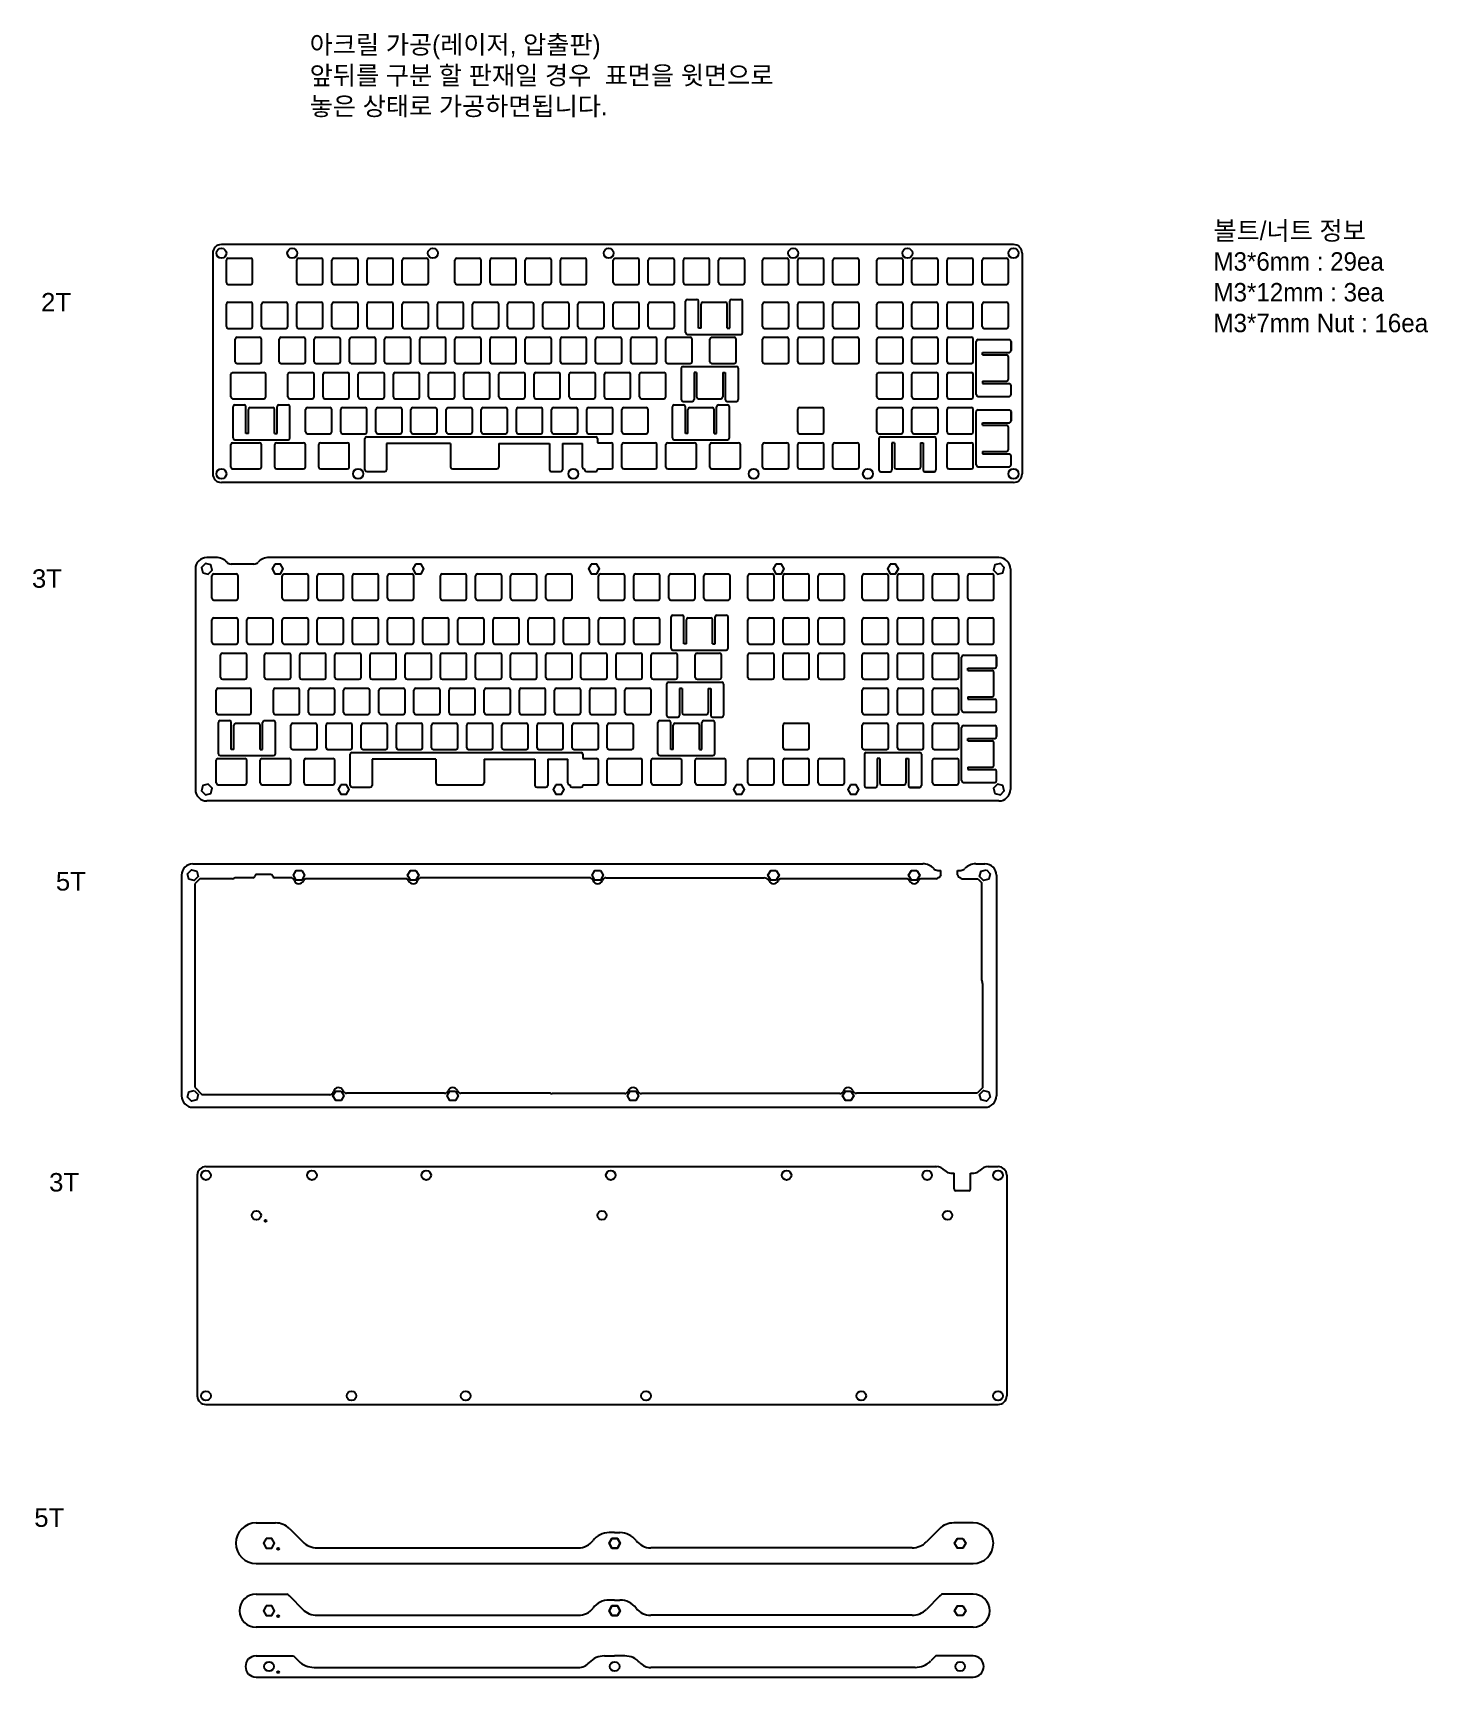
# Model space of a CAD drawing. Header units: millimetres. Extents: x 469 to 1225, y 478 to 1369.
import ezdxf

# ---------------------------------------------------------------- set-up
doc = ezdxf.new("R2010")
doc.units = ezdxf.units.MM
for name, color, linetype in [('받침5t', 122, 'Continuous'), ('보강판2t', 4, 'Continuous'), ('보강판3t', 30, 'Continuous'), ('중간5t', 150, 'Continuous'), ('하판 3t', 6, 'Continuous')]:
    doc.layers.add(name, color=color, linetype=linetype)
doc.styles.get("Standard").update_dxf_attribs({"font": 'arial.ttf'})

# ---------------------------------------------------------------- blocks, each defined once
blk = doc.blocks.new('switch hole for acrylic')
for p, q in [((-7.1, -6.1), (-7.1, 6.1)), ((-6.1, 7.1), (6.1, 7.1)), ((7.1, -6.1), (7.1, 6.1)), ((-6.1, -7.1), (6.1, -7.1))]:
    blk.add_line(p, q)
for centre, start, end in [((-6.1, 6.1), 90, 180), ((6.1, 6.1), 0, 90), ((-6.1, -6.1), 180, 270), ((6.1, -6.1), 270, 0)]:
    blk.add_arc(centre, 1, start, end)

msp = doc.modelspace()

# ---------------------------------------------------------------- linework, layer by layer
at = {"layer": '받침5t'}
for p, q in [((589.95, 561.99), (600.39, 561.99)), ((978.47, 561.99), (968.03, 561.99)), ((608.17, 558.77), (615.23, 551.71)), ((784.21, 556.74), (781.28, 556.74)), ((784.21, 556.74), (787.14, 556.74)), ((960.25, 558.77), (953.2, 551.71)), ((623, 548.49), (764.6, 548.49)), ((945.42, 548.49), (803.83, 548.49)), ((589.95, 539.99), (978.47, 539.99)), ((589.95, 523.43), (606.72, 523.43)), ((608.17, 522.21), (615.23, 515.16)), ((784.21, 520.18), (781.28, 520.18)), ((784.21, 520.18), (787.14, 520.18)), ((960.25, 522.21), (953.2, 515.16)), ((978.47, 523.43), (961.71, 523.43)), ((623, 511.93), (764.6, 511.93)), ((945.42, 511.93), (803.83, 511.93)), ((978.47, 505.43), (589.95, 505.43)), ((589.95, 489.93), (610.2, 489.93)), ((610.2, 489.93), (612.93, 487.19)), ((621.42, 483.68), (764.6, 483.68)), ((778.68, 489.93), (784.21, 489.93)), ((789.74, 489.93), (784.21, 489.93)), ((947, 483.68), (803.83, 483.68)), ((958.22, 489.93), (955.49, 487.19)), ((978.47, 489.93), (958.22, 489.93)), ((589.95, 478.43), (978.47, 478.43))]:
    msp.add_line(p, q, dxfattribs=at)
for points in [[(595.45, 553.59), (593.95, 550.99), (595.45, 548.39), (598.45, 548.39), (599.95, 550.99), (598.45, 553.59)], [(782.71, 553.59), (781.21, 550.99), (782.71, 548.39), (785.71, 548.39), (787.21, 550.99), (785.71, 553.59)], [(785.71, 553.59), (787.21, 550.99), (785.71, 548.39), (782.71, 548.39), (781.21, 550.99), (782.71, 553.59)], [(972.97, 553.59), (974.48, 550.99), (972.97, 548.39), (969.97, 548.39), (968.47, 550.99), (969.97, 553.59)], [(595.45, 517.03), (593.95, 514.43), (595.45, 511.83), (598.45, 511.83), (599.95, 514.43), (598.45, 517.03)], [(782.71, 517.03), (781.21, 514.43), (782.71, 511.83), (785.71, 511.83), (787.21, 514.43), (785.71, 517.03)], [(785.71, 517.03), (787.21, 514.43), (785.71, 511.83), (782.71, 511.83), (781.21, 514.43), (782.71, 517.03)], [(972.97, 517.03), (974.48, 514.43), (972.97, 511.83), (969.97, 511.83), (968.47, 514.43), (969.97, 517.03)]]:
    msp.add_lwpolyline(points, close=True, dxfattribs=at)
for centre, radius in [((601.95, 547.99), 0.5), ((601.95, 511.43), 0.5), ((596.95, 484.18), 2.6), ((601.95, 481.18), 0.5), ((784.21, 484.18), 2.6), ((784.21, 484.18), 2.6), ((971.47, 484.18), 2.6)]:
    msp.add_circle(centre, radius, dxfattribs=at)
for centre, radius, start, end in [((589.95, 550.99), 11, 90, 270), ((600.39, 550.99), 11, 45, 90), ((968.03, 550.99), 11, 90, 135), ((978.47, 550.99), 11, 270, 90), ((781.28, 545.74), 11, 90, 142.6168), ((787.14, 545.74), 11, 37.3832, 90), ((623, 559.49), 11, 225, 270), ((764.6, 558.49), 10, 270, 322.6168), ((803.83, 558.49), 10, 217.3832, 270), ((945.42, 559.49), 11, 270, 315), ((589.95, 514.43), 9, 90, 270), ((600.39, 514.43), 11, 45, 54.9032), ((781.28, 509.18), 11, 90, 142.6168), ((787.14, 509.18), 11, 37.3832, 90), ((968.03, 514.43), 11, 125.0968, 135), ((978.47, 514.43), 9, 270, 90), ((623, 522.93), 11, 225, 270), ((764.6, 521.93), 10, 270, 322.6168), ((803.83, 521.93), 10, 217.3832, 270), ((945.42, 522.93), 11, 270, 315), ((589.95, 484.18), 5.75, 90, 270), ((621.42, 495.68), 12, 225, 270), ((764.6, 491.68), 8, 270, 317.85164), ((778.68, 478.93), 11, 90, 137.85164), ((789.74, 478.93), 11, 42.14836, 90), ((803.83, 491.68), 8, 222.14836, 270), ((947, 495.68), 12, 270, 315), ((978.47, 484.18), 5.75, 270, 90)]:
    msp.add_arc(centre, radius, start, end, dxfattribs=at)
at = {"layer": '보강판2t'}
for p, q in [((566.45, 1250.07), (566.45, 1130.51)), ((1000.37, 1254.77), (571.15, 1254.77)), ((1005.07, 1250.07), (1005.07, 1130.51)), ((822.71, 1207.08), (822.71, 1224.02)), ((823.71, 1225.02), (828.71, 1225.02)), ((829.71, 1209.43), (829.71, 1224.02)), ((831.05, 1209.43), (831.05, 1222.53)), ((832.05, 1223.53), (844.25, 1223.53)), ((845.25, 1209.43), (845.25, 1222.53)), ((846.58, 1209.43), (846.58, 1224.02)), ((847.58, 1225.02), (852.58, 1225.02)), ((853.58, 1207.08), (853.58, 1224.02)), ((823.71, 1206.08), (852.58, 1206.08)), ((831.05, 1209.43), (829.71, 1209.43)), ((845.25, 1209.43), (846.58, 1209.43)), ((981.19, 1203.3), (998.13, 1203.3)), ((980.19, 1173.42), (980.19, 1202.3)), ((983.55, 1196.3), (998.13, 1196.3)), ((983.55, 1194.96), (983.55, 1196.3)), ((983.55, 1194.96), (996.65, 1194.96)), ((999.13, 1197.3), (999.13, 1202.3)), ((999.13, 1202.3), (999.13, 1197.3)), ((577.25, 1185.43), (594.22, 1185.43)), ((820.33, 1187.69), (820.33, 1170.75)), ((821.33, 1188.69), (850.2, 1188.69)), ((827.33, 1185.33), (827.33, 1170.75)), ((828.67, 1185.33), (827.33, 1185.33)), ((828.67, 1185.33), (828.67, 1172.23)), ((842.87, 1185.33), (844.2, 1185.33)), ((842.87, 1185.33), (842.87, 1172.23)), ((844.2, 1185.33), (844.2, 1170.75)), ((851.2, 1187.69), (851.2, 1170.75)), ((997.65, 1181.76), (997.65, 1193.96)), ((576.25, 1172.23), (576.25, 1184.43)), ((595.22, 1172.23), (595.22, 1184.43)), ((983.55, 1180.76), (983.55, 1179.42)), ((983.55, 1180.76), (996.65, 1180.76)), ((983.55, 1179.42), (998.13, 1179.42)), ((999.13, 1173.42), (999.13, 1178.42)), ((577.25, 1171.23), (594.22, 1171.23)), ((578.44, 1167.87), (583.44, 1167.87)), ((602.32, 1167.87), (607.32, 1167.87)), ((816.56, 1167.87), (821.56, 1167.87)), ((821.33, 1169.75), (826.33, 1169.75)), ((829.67, 1171.23), (841.87, 1171.23)), ((840.44, 1167.87), (845.44, 1167.87)), ((845.2, 1169.75), (850.2, 1169.75)), ((981.19, 1172.42), (998.13, 1172.42)), ((577.44, 1149.93), (577.44, 1166.87)), ((584.44, 1152.28), (584.44, 1166.87)), ((585.78, 1152.28), (585.78, 1165.38)), ((586.78, 1166.38), (598.98, 1166.38)), ((599.98, 1152.28), (599.98, 1165.38)), ((601.32, 1152.28), (601.32, 1166.87)), ((608.32, 1149.93), (608.32, 1166.87)), ((815.56, 1149.93), (815.56, 1166.87)), ((822.56, 1152.28), (822.56, 1166.87)), ((823.9, 1152.28), (823.9, 1165.38)), ((824.9, 1166.38), (837.1, 1166.38)), ((838.1, 1152.28), (838.1, 1165.38)), ((839.44, 1152.28), (839.44, 1166.87)), ((846.44, 1149.93), (846.44, 1166.87)), ((980.19, 1135.32), (980.19, 1164.2)), ((981.19, 1165.2), (998.13, 1165.2)), ((999.13, 1159.2), (999.13, 1164.2)), ((999.13, 1164.2), (999.13, 1159.2)), ((585.78, 1152.28), (584.44, 1152.28)), ((599.98, 1152.28), (601.32, 1152.28)), ((648.91, 1132.71), (648.91, 1149.59)), ((649.91, 1150.59), (773.97, 1150.59)), ((774.97, 1149.59), (774.97, 1147.33)), ((823.9, 1152.28), (822.56, 1152.28)), ((838.1, 1152.28), (839.44, 1152.28)), ((927.48, 1149.59), (927.48, 1132.65)), ((928.48, 1150.59), (957.36, 1150.59)), ((958.36, 1149.59), (958.36, 1132.65)), ((983.55, 1158.2), (998.13, 1158.2)), ((983.55, 1156.86), (983.55, 1158.2)), ((983.55, 1156.86), (996.65, 1156.86)), ((997.65, 1143.66), (997.65, 1155.86)), ((576.25, 1134.13), (576.25, 1146.33)), ((577.25, 1147.33), (591.83, 1147.33)), ((578.44, 1148.93), (607.32, 1148.93)), ((592.83, 1134.13), (592.83, 1146.33)), ((600.07, 1134.13), (600.07, 1146.33)), ((601.07, 1147.33), (615.65, 1147.33)), ((616.65, 1134.13), (616.65, 1146.33)), ((623.88, 1134.13), (623.88, 1146.33)), ((624.88, 1147.33), (639.46, 1147.33)), ((640.46, 1134.13), (640.46, 1146.33)), ((660.67, 1146.93), (660.67, 1132.71)), ((695.32, 1146.93), (660.67, 1146.93)), ((695.32, 1146.93), (695.32, 1134.13)), ((721.42, 1146.93), (748.92, 1146.93)), ((721.42, 1146.93), (721.42, 1134.13)), ((748.92, 1146.93), (748.92, 1132.71)), ((755.92, 1146.93), (755.92, 1132.71)), ((755.92, 1146.93), (766.75, 1146.93)), ((766.75, 1134.13), (766.75, 1146.93)), ((774.97, 1147.33), (782.33, 1147.33)), ((783.33, 1134.13), (783.33, 1146.33)), ((788.18, 1134.13), (788.18, 1146.33)), ((789.18, 1147.33), (806.15, 1147.33)), ((807.15, 1134.13), (807.15, 1146.33)), ((812, 1134.13), (812, 1146.33)), ((813, 1147.33), (827.58, 1147.33)), ((816.56, 1148.93), (845.44, 1148.93)), ((828.58, 1134.13), (828.58, 1146.33)), ((835.81, 1134.13), (835.81, 1146.33)), ((836.81, 1147.33), (851.39, 1147.33)), ((852.39, 1134.13), (852.39, 1146.33)), ((934.48, 1147.23), (934.48, 1132.65)), ((935.82, 1147.23), (934.48, 1147.23)), ((935.82, 1147.23), (935.82, 1134.13)), ((950.02, 1147.23), (951.36, 1147.23)), ((950.02, 1147.23), (950.02, 1134.13)), ((951.36, 1147.23), (951.36, 1132.65)), ((983.55, 1142.66), (983.55, 1141.32)), ((983.55, 1142.66), (996.65, 1142.66)), ((983.55, 1141.32), (998.13, 1141.32)), ((577.25, 1133.13), (591.83, 1133.13)), ((601.07, 1133.13), (615.65, 1133.13)), ((624.88, 1133.13), (639.46, 1133.13)), ((649.91, 1131.71), (659.67, 1131.71)), ((696.32, 1133.13), (720.42, 1133.13)), ((749.92, 1131.71), (754.92, 1131.71)), ((767.75, 1133.13), (767.97, 1133.13)), ((767.97, 1133.13), (767.97, 1132.71)), ((768.97, 1131.71), (773.97, 1131.71)), ((774.97, 1133.13), (774.97, 1132.71)), ((774.97, 1133.13), (782.33, 1133.13)), ((789.18, 1133.13), (806.15, 1133.13)), ((813, 1133.13), (827.58, 1133.13)), ((836.81, 1133.13), (851.39, 1133.13)), ((928.48, 1131.65), (933.48, 1131.65)), ((936.82, 1133.13), (949.02, 1133.13)), ((952.36, 1131.65), (957.36, 1131.65)), ((957.36, 1131.65), (952.36, 1131.65)), ((981.19, 1134.32), (998.13, 1134.32)), ((999.13, 1135.32), (999.13, 1140.32)), ((1000.37, 1125.81), (571.15, 1125.81))]:
    msp.add_line(p, q, dxfattribs=at)
for centre in [(571.15, 1250.07), (609.55, 1250.07), (685.75, 1250.07), (781, 1250.07), (881.01, 1250.07), (942.92, 1250.07), (1000.37, 1250.07), (571.15, 1130.51), (645.27, 1130.51), (761.85, 1130.51), (859.58, 1130.51), (921.49, 1130.51), (1000.37, 1130.51)]:
    msp.add_circle(centre, 2.7, dxfattribs=at)
for centre, radius, start, end in [((571.15, 1250.07), 4.7, 90, 180), ((1000.37, 1250.07), 4.7, 0, 90), ((823.71, 1224.02), 1, 90, 180), ((828.71, 1224.02), 1, 360, 90), ((832.05, 1222.53), 1, 90, 180), ((844.25, 1222.53), 1, 0, 90), ((847.58, 1224.02), 1, 90, 180), ((852.58, 1224.02), 1, 360, 90), ((823.71, 1207.08), 1, 180, 270), ((852.58, 1207.08), 1, 270, 0), ((981.19, 1202.3), 1, 90, 180), ((998.13, 1202.3), 1, 0, 90), ((998.13, 1202.3), 1, 360, 90), ((996.65, 1193.96), 1, 0, 90), ((998.13, 1197.3), 1, 270, 0), ((577.25, 1184.43), 1, 90, 180), ((594.22, 1184.43), 1, 0, 90), ((821.33, 1187.69), 1, 90, 180), ((850.2, 1187.69), 1, 0, 90), ((996.65, 1181.76), 1, 270, 0), ((998.13, 1178.42), 1, 0, 90), ((577.25, 1172.23), 1, 180, 270), ((578.44, 1166.87), 1, 90, 180), ((583.44, 1166.87), 1, 360, 90), ((594.22, 1172.23), 1, 270, 0), ((602.32, 1166.87), 1, 90, 180), ((607.32, 1166.87), 1, 360, 90), ((816.56, 1166.87), 1, 90, 180), ((821.33, 1170.75), 1, 180, 270), ((821.56, 1166.87), 1, 360, 90), ((826.33, 1170.75), 1, 270, 0), ((829.67, 1172.23), 1, 180, 270), ((840.44, 1166.87), 1, 90, 180), ((841.87, 1172.23), 1, 270, 0), ((845.2, 1170.75), 1, 180, 270), ((845.44, 1166.87), 1, 360, 90), ((850.2, 1170.75), 1, 270, 0), ((981.19, 1173.42), 1, 180, 270), ((998.13, 1173.42), 1, 270, 0), ((586.78, 1165.38), 1, 90, 180), ((598.98, 1165.38), 1, 0, 90), ((824.9, 1165.38), 1, 90, 180), ((837.1, 1165.38), 1, 0, 90), ((981.19, 1164.2), 1, 90, 180), ((998.13, 1164.2), 1, 0, 90), ((998.13, 1164.2), 1, 360, 90), ((998.13, 1159.2), 1, 270, 0), ((578.44, 1149.93), 1, 180, 270), ((607.32, 1149.93), 1, 270, 360), ((649.91, 1149.59), 1, 90, 180), ((773.97, 1149.59), 1, 0, 90), ((816.56, 1149.93), 1, 180, 270), ((845.44, 1149.93), 1, 270, 0), ((928.48, 1149.59), 1, 90, 180), ((957.36, 1149.59), 1, 0, 90), ((996.65, 1155.86), 1, 0, 90), ((577.25, 1146.33), 1, 90, 180), ((591.83, 1146.33), 1, 0, 90), ((601.07, 1146.33), 1, 90, 180), ((615.65, 1146.33), 1, 0, 90), ((624.88, 1146.33), 1, 90, 180), ((639.46, 1146.33), 1, 0, 90), ((782.33, 1146.33), 1, 0, 90), ((789.18, 1146.33), 1, 90, 180), ((806.15, 1146.33), 1, 0, 90), ((813, 1146.33), 1, 90, 180), ((827.58, 1146.33), 1, 0, 90), ((836.81, 1146.33), 1, 90, 180), ((851.39, 1146.33), 1, 0, 90), ((996.65, 1143.66), 1, 270, 0), ((998.13, 1140.32), 1, 0, 90), ((577.25, 1134.13), 1, 180, 270), ((591.83, 1134.13), 1, 270, 0), ((601.07, 1134.13), 1, 180, 270), ((615.65, 1134.13), 1, 270, 0), ((624.88, 1134.13), 1, 180, 270), ((639.46, 1134.13), 1, 270, 0), ((649.91, 1132.71), 1, 180, 270), ((659.67, 1132.71), 1, 270, 0), ((696.32, 1134.13), 1, 180, 270), ((720.42, 1134.13), 1, 270, 0), ((749.92, 1132.71), 1, 180, 270), ((754.92, 1132.71), 1, 270, 0), ((767.75, 1134.13), 1, 180, 270), ((768.97, 1132.71), 1, 180, 270), ((773.97, 1132.71), 1, 270, 0), ((782.33, 1134.13), 1, 270, 0), ((789.18, 1134.13), 1, 180, 270), ((806.15, 1134.13), 1, 270, 0), ((813, 1134.13), 1, 180, 270), ((827.58, 1134.13), 1, 270, 0), ((836.81, 1134.13), 1, 180, 270), ((851.39, 1134.13), 1, 270, 0), ((928.48, 1132.65), 1, 180, 270), ((933.48, 1132.65), 1, 270, 0), ((936.82, 1134.13), 1, 180, 270), ((949.02, 1134.13), 1, 270, 0), ((952.36, 1132.65), 1, 180, 270), ((957.36, 1132.65), 1, 270, 0), ((957.36, 1132.65), 1, 270, 360), ((981.19, 1135.32), 1, 180, 270), ((998.13, 1135.32), 1, 270, 0), ((571.15, 1130.51), 4.7, 180, 270), ((1000.37, 1130.51), 4.7, 270, 0)]:
    msp.add_arc(centre, radius, start, end, dxfattribs=at)
at = {"layer": '보강판3t'}
for p, q in [((557.04, 1078.99), (557.04, 959.42)), ((568.28, 1085.19), (563.24, 1085.19)), ((588.76, 1081.59), (576.41, 1081.59)), ((992.46, 1085.19), (596.9, 1085.19)), ((998.66, 1078.99), (998.66, 959.42)), ((814.8, 1035.99), (814.8, 1052.93)), ((815.8, 1053.93), (820.8, 1053.93)), ((821.8, 1038.35), (821.8, 1052.93)), ((823.14, 1038.35), (823.14, 1051.45)), ((824.14, 1052.45), (836.34, 1052.45)), ((837.34, 1038.35), (837.34, 1051.45)), ((838.68, 1038.35), (838.68, 1052.93)), ((839.68, 1053.93), (844.68, 1053.93)), ((845.68, 1035.99), (845.68, 1052.93)), ((815.8, 1034.99), (844.68, 1034.99)), ((823.14, 1038.35), (821.8, 1038.35)), ((837.34, 1038.35), (838.68, 1038.35)), ((972.28, 1002.34), (972.28, 1031.21)), ((973.28, 1032.21), (990.22, 1032.21)), ((975.64, 1025.21), (990.22, 1025.21)), ((975.64, 1023.87), (975.64, 1025.21)), ((991.22, 1026.21), (991.22, 1031.21)), ((991.22, 1031.21), (991.22, 1026.21)), ((812.42, 1016.6), (812.42, 999.66)), ((813.42, 1017.6), (842.29, 1017.6)), ((843.29, 1016.6), (843.29, 999.66)), ((975.64, 1023.87), (988.74, 1023.87)), ((989.74, 1010.67), (989.74, 1022.87)), ((568.34, 1001.15), (568.34, 1013.35)), ((569.34, 1014.35), (586.31, 1014.35)), ((587.31, 1001.15), (587.31, 1013.35)), ((819.42, 1014.25), (819.42, 999.66)), ((820.76, 1014.25), (819.42, 1014.25)), ((820.76, 1014.25), (820.76, 1001.15)), ((834.96, 1014.25), (836.29, 1014.25)), ((834.96, 1014.25), (834.96, 1001.15)), ((836.29, 1014.25), (836.29, 999.66)), ((975.64, 1009.67), (975.64, 1008.34)), ((975.64, 1009.67), (988.74, 1009.67)), ((975.64, 1008.34), (990.22, 1008.34)), ((991.22, 1002.34), (991.22, 1007.34)), ((569.34, 1000.15), (586.31, 1000.15)), ((813.42, 998.66), (818.42, 998.66)), ((821.76, 1000.15), (833.96, 1000.15)), ((837.29, 998.66), (842.29, 998.66)), ((973.28, 1001.34), (990.22, 1001.34)), ((569.53, 978.84), (569.53, 995.78)), ((570.53, 996.78), (575.53, 996.78)), ((576.53, 981.2), (576.53, 995.78)), ((577.87, 981.2), (577.87, 994.3)), ((578.87, 995.3), (591.07, 995.3)), ((592.07, 981.2), (592.07, 994.3)), ((593.41, 981.2), (593.41, 995.78)), ((594.41, 996.78), (599.41, 996.78)), ((600.41, 978.84), (600.41, 995.78)), ((807.66, 978.84), (807.66, 995.78)), ((808.66, 996.78), (813.66, 996.78)), ((814.66, 981.2), (814.66, 995.78)), ((815.99, 981.2), (815.99, 994.3)), ((816.99, 995.3), (829.19, 995.3)), ((830.19, 981.2), (830.19, 994.3)), ((831.53, 981.2), (831.53, 995.78)), ((832.53, 996.78), (837.53, 996.78)), ((838.53, 978.84), (838.53, 995.78)), ((972.28, 964.24), (972.28, 993.11)), ((973.28, 994.11), (990.22, 994.11)), ((991.22, 988.11), (991.22, 993.11)), ((991.22, 993.11), (991.22, 988.11)), ((577.87, 981.2), (576.53, 981.2)), ((592.07, 981.2), (593.41, 981.2)), ((815.99, 981.2), (814.66, 981.2)), ((830.19, 981.2), (831.53, 981.2)), ((975.64, 987.11), (990.22, 987.11)), ((975.64, 985.77), (975.64, 987.11)), ((975.64, 985.77), (988.74, 985.77)), ((989.74, 972.57), (989.74, 984.77)), ((568.34, 963.05), (568.34, 975.25)), ((569.34, 976.25), (583.93, 976.25)), ((570.53, 977.84), (599.41, 977.84)), ((584.93, 963.05), (584.93, 975.25)), ((592.16, 963.05), (592.16, 975.25)), ((593.16, 976.25), (607.74, 976.25)), ((608.74, 963.05), (608.74, 975.25)), ((615.97, 963.05), (615.97, 975.25)), ((616.97, 976.25), (631.55, 976.25)), ((632.55, 963.05), (632.55, 975.25)), ((641, 961.62), (641, 978.5)), ((642, 979.5), (766.06, 979.5)), ((652.76, 975.85), (652.76, 961.62)), ((687.41, 975.85), (652.76, 975.85)), ((687.41, 975.85), (687.41, 963.05)), ((713.51, 975.85), (741.01, 975.85)), ((713.51, 975.85), (713.51, 963.05)), ((741.01, 975.85), (741.01, 961.62)), ((748.01, 975.85), (748.01, 961.62)), ((748.01, 975.85), (758.84, 975.85)), ((758.84, 963.05), (758.84, 975.85)), ((767.06, 978.5), (767.06, 976.25)), ((767.06, 976.25), (774.43, 976.25)), ((775.43, 963.05), (775.43, 975.25)), ((780.28, 963.05), (780.28, 975.25)), ((781.28, 976.25), (798.24, 976.25)), ((799.24, 963.05), (799.24, 975.25)), ((804.09, 963.05), (804.09, 975.25)), ((805.09, 976.25), (819.67, 976.25)), ((808.66, 977.84), (837.53, 977.84)), ((820.67, 963.05), (820.67, 975.25)), ((827.9, 963.05), (827.9, 975.25)), ((828.9, 976.25), (843.48, 976.25)), ((844.48, 963.05), (844.48, 975.25)), ((919.57, 978.5), (919.57, 961.56)), ((920.57, 979.5), (949.45, 979.5)), ((926.57, 976.15), (926.57, 961.56)), ((927.91, 976.15), (926.57, 976.15)), ((927.91, 976.15), (927.91, 963.05)), ((942.11, 976.15), (943.45, 976.15)), ((942.11, 976.15), (942.11, 963.05)), ((943.45, 976.15), (943.45, 961.56)), ((950.45, 978.5), (950.45, 961.56)), ((975.64, 971.57), (975.64, 970.24)), ((975.64, 971.57), (988.74, 971.57)), ((973.28, 963.24), (990.22, 963.24)), ((975.64, 970.24), (990.22, 970.24)), ((991.22, 964.24), (991.22, 969.24)), ((569.34, 962.05), (583.93, 962.05)), ((593.16, 962.05), (607.74, 962.05)), ((616.97, 962.05), (631.55, 962.05)), ((642, 960.62), (651.76, 960.62)), ((688.41, 962.05), (712.51, 962.05)), ((742.01, 960.62), (747.01, 960.62)), ((759.84, 962.05), (760.06, 962.05)), ((760.06, 962.05), (760.06, 961.62)), ((761.06, 960.62), (766.06, 960.62)), ((767.06, 962.05), (767.06, 961.62)), ((767.06, 962.05), (774.43, 962.05)), ((781.28, 962.05), (798.24, 962.05)), ((805.09, 962.05), (819.67, 962.05)), ((828.9, 962.05), (843.48, 962.05)), ((920.57, 960.56), (925.57, 960.56)), ((928.91, 962.05), (941.11, 962.05)), ((944.45, 960.56), (949.45, 960.56)), ((949.45, 960.56), (944.45, 960.56)), ((992.46, 953.22), (563.24, 953.22))]:
    msp.add_line(p, q, dxfattribs=at)
for points in [[(561.11, 1076.86), (564.01, 1076.09), (566.14, 1078.21), (565.36, 1081.11), (562.46, 1081.89), (560.34, 1079.76)], [(600.14, 1081.59), (598.64, 1078.99), (600.14, 1076.39), (603.14, 1076.39), (604.64, 1078.99), (603.14, 1081.59)], [(676.34, 1081.59), (674.84, 1078.99), (676.34, 1076.39), (679.34, 1076.39), (680.84, 1078.99), (679.34, 1081.59)], [(771.59, 1081.59), (770.09, 1078.99), (771.59, 1076.39), (774.59, 1076.39), (776.09, 1078.99), (774.59, 1081.59)], [(871.6, 1081.59), (870.1, 1078.99), (871.6, 1076.39), (874.6, 1076.39), (876.1, 1078.99), (874.6, 1081.59)], [(933.51, 1081.59), (932.01, 1078.99), (933.51, 1076.39), (936.51, 1076.39), (938.01, 1078.99), (936.51, 1081.59)], [(991.69, 1076.09), (994.59, 1076.86), (995.36, 1079.76), (993.24, 1081.89), (990.34, 1081.11), (989.56, 1078.21)], [(562.46, 956.52), (565.36, 957.3), (566.14, 960.2), (564.01, 962.32), (561.11, 961.55), (560.34, 958.65)], [(990.34, 957.3), (993.24, 956.52), (995.36, 958.65), (994.59, 961.55), (991.69, 962.32), (989.56, 960.2)], [(635.86, 962.02), (634.35, 959.42), (635.86, 956.82), (638.86, 956.82), (640.36, 959.42), (638.86, 962.02)], [(752.44, 962.02), (750.94, 959.42), (752.44, 956.82), (755.45, 956.82), (756.95, 959.42), (755.45, 962.02)], [(850.17, 962.02), (848.67, 959.42), (850.17, 956.82), (853.17, 956.82), (854.67, 959.42), (853.17, 962.02)], [(912.08, 962.02), (910.58, 959.42), (912.08, 956.82), (915.08, 956.82), (916.58, 959.42), (915.08, 962.02)]]:
    msp.add_lwpolyline(points, close=True, dxfattribs=at)
for centre, radius, start, end in [((563.24, 1078.99), 6.2, 90, 180), ((568.28, 1077.19), 8, 42.32833, 90), ((576.41, 1084.59), 3, 222.32833, 270), ((588.76, 1084.59), 3, 270, 317.67167), ((596.9, 1077.19), 8, 90, 137.67167), ((992.46, 1078.99), 6.2, 0, 90), ((815.8, 1052.93), 1, 90, 180), ((820.8, 1052.93), 1, 360, 90), ((824.14, 1051.45), 1, 90, 180), ((836.34, 1051.45), 1, 0, 90), ((839.68, 1052.93), 1, 90, 180), ((844.68, 1052.93), 1, 360, 90), ((815.8, 1035.99), 1, 180, 270), ((844.68, 1035.99), 1, 270, 0), ((973.28, 1031.21), 1, 90, 180), ((990.22, 1031.21), 1, 0, 90), ((990.22, 1031.21), 1, 360, 90), ((990.22, 1026.21), 1, 270, 0), ((813.42, 1016.6), 1, 90, 180), ((842.29, 1016.6), 1, 0, 90), ((988.74, 1022.87), 1, 0, 90), ((569.34, 1013.35), 1, 90, 180), ((586.31, 1013.35), 1, 0, 90), ((988.74, 1010.67), 1, 270, 0), ((990.22, 1007.34), 1, 0, 90), ((569.34, 1001.15), 1, 180, 270), ((586.31, 1001.15), 1, 270, 0), ((813.42, 999.66), 1, 180, 270), ((818.42, 999.66), 1, 270, 0), ((821.76, 1001.15), 1, 180, 270), ((833.96, 1001.15), 1, 270, 0), ((837.29, 999.66), 1, 180, 270), ((842.29, 999.66), 1, 270, 0), ((973.28, 1002.34), 1, 180, 270), ((990.22, 1002.34), 1, 270, 0), ((570.53, 995.78), 1, 90, 180), ((575.53, 995.78), 1, 360, 90), ((578.87, 994.3), 1, 90, 180), ((591.07, 994.3), 1, 0, 90), ((594.41, 995.78), 1, 90, 180), ((599.41, 995.78), 1, 360, 90), ((808.66, 995.78), 1, 90, 180), ((813.66, 995.78), 1, 360, 90), ((816.99, 994.3), 1, 90, 180), ((829.19, 994.3), 1, 0, 90), ((832.53, 995.78), 1, 90, 180), ((837.53, 995.78), 1, 360, 90), ((973.28, 993.11), 1, 90, 180), ((990.22, 993.11), 1, 0, 90), ((990.22, 993.11), 1, 360, 90), ((988.74, 984.77), 1, 0, 90), ((990.22, 988.11), 1, 270, 0), ((569.34, 975.25), 1, 90, 180), ((570.53, 978.84), 1, 180, 270), ((583.93, 975.25), 1, 0, 90), ((593.16, 975.25), 1, 90, 180), ((599.41, 978.84), 1, 270, 360), ((607.74, 975.25), 1, 0, 90), ((616.97, 975.25), 1, 90, 180), ((631.55, 975.25), 1, 0, 90), ((642, 978.5), 1, 90, 180), ((766.06, 978.5), 1, 0, 90), ((774.43, 975.25), 1, 0, 90), ((781.28, 975.25), 1, 90, 180), ((798.24, 975.25), 1, 0, 90), ((805.09, 975.25), 1, 90, 180), ((808.66, 978.84), 1, 180, 270), ((819.67, 975.25), 1, 0, 90), ((828.9, 975.25), 1, 90, 180), ((837.53, 978.84), 1, 270, 0), ((843.48, 975.25), 1, 0, 90), ((920.57, 978.5), 1, 90, 180), ((949.45, 978.5), 1, 0, 90), ((988.74, 972.57), 1, 270, 0), ((569.34, 963.05), 1, 180, 270), ((583.93, 963.05), 1, 270, 0), ((593.16, 963.05), 1, 180, 270), ((607.74, 963.05), 1, 270, 0), ((616.97, 963.05), 1, 180, 270), ((631.55, 963.05), 1, 270, 0), ((688.41, 963.05), 1, 180, 270), ((712.51, 963.05), 1, 270, 0), ((759.84, 963.05), 1, 180, 270), ((774.43, 963.05), 1, 270, 0), ((781.28, 963.05), 1, 180, 270), ((798.24, 963.05), 1, 270, 0), ((805.09, 963.05), 1, 180, 270), ((819.67, 963.05), 1, 270, 0), ((828.9, 963.05), 1, 180, 270), ((843.48, 963.05), 1, 270, 0), ((928.91, 963.05), 1, 180, 270), ((941.11, 963.05), 1, 270, 0), ((973.28, 964.24), 1, 180, 270), ((990.22, 969.24), 1, 0, 90), ((990.22, 964.24), 1, 270, 0), ((563.24, 959.42), 6.2, 180, 270), ((642, 961.62), 1, 180, 270), ((651.76, 961.62), 1, 270, 0), ((742.01, 961.62), 1, 180, 270), ((747.01, 961.62), 1, 270, 0), ((761.06, 961.62), 1, 180, 270), ((766.06, 961.62), 1, 270, 0), ((920.57, 961.56), 1, 180, 270), ((925.57, 961.56), 1, 270, 0), ((944.45, 961.56), 1, 180, 270), ((949.45, 961.56), 1, 270, 0), ((949.45, 961.56), 1, 270, 360), ((992.46, 959.42), 6.2, 270, 0)]:
    msp.add_arc(centre, radius, start, end, dxfattribs=at)
at = {"layer": '중간5t'}
for p, q in [((555.7, 919.19), (951.27, 919.19)), ((979.88, 919.19), (984.92, 919.19)), ((549.5, 912.99), (549.5, 793.43)), ((559.5, 911.09), (556.75, 908.34)), ((577.13, 911.09), (559.5, 911.09)), ((588.24, 911.59), (579.07, 911.59)), ((597.97, 913.39), (590.23, 913.39)), ((608.7, 911.59), (599.96, 911.59)), ((670.81, 911.09), (617.4, 911.09)), ((770.62, 911.59), (679.52, 911.59)), ((779.53, 911.59), (865.2, 911.59)), ((942.27, 911.09), (874.58, 911.09)), ((958.6, 911.09), (950.78, 911.09)), ((959.4, 915.6), (961.07, 915.6)), ((961.07, 913.16), (961.07, 915.6)), ((970.07, 915.6), (971.75, 915.6)), ((970.07, 913.16), (970.07, 915.6)), ((972.55, 911.09), (981.12, 911.09)), ((981.12, 911.09), (983.12, 909.09)), ((983.12, 909.09), (983.12, 856.21)), ((991.12, 912.99), (991.12, 793.43)), ((556.75, 908.34), (556.75, 798.08)), ((983.62, 854.27), (983.62, 797.83)), ((556.75, 798.08), (560.8, 794.03)), ((629.95, 794.03), (560.8, 794.03)), ((692.07, 794.83), (639, 794.83)), ((749.45, 794.83), (700.91, 794.83)), ((789.73, 794.63), (750.32, 794.63)), ((906.32, 794.63), (798.71, 794.63)), ((980.62, 794.83), (915.23, 794.83)), ((983.62, 797.83), (980.62, 794.83)), ((555.7, 787.23), (984.92, 787.23))]:
    msp.add_line(p, q, dxfattribs=at)
for points in [[(557.82, 915.11), (558.6, 912.21), (556.48, 910.09), (553.58, 910.87), (552.8, 913.77), (554.92, 915.89)], [(614.65, 915.59), (616.15, 912.99), (614.65, 910.39), (611.65, 910.39), (610.15, 912.99), (611.65, 915.59)], [(676.56, 915.59), (678.06, 912.99), (676.56, 910.39), (673.56, 910.39), (672.06, 912.99), (673.56, 915.59)], [(776.58, 915.59), (778.08, 912.99), (776.58, 910.39), (773.57, 910.39), (772.07, 912.99), (773.57, 915.59)], [(871.83, 915.59), (873.33, 912.99), (871.83, 910.39), (868.82, 910.39), (867.32, 912.99), (868.82, 915.59)], [(948.03, 915.59), (949.53, 912.99), (948.03, 910.39), (945.02, 910.39), (943.52, 912.99), (945.02, 915.59)], [(985.7, 915.89), (987.82, 913.77), (987.05, 910.87), (984.15, 910.09), (982.02, 912.21), (982.8, 915.11)], [(556.48, 796.33), (558.6, 794.2), (557.82, 791.3), (554.92, 790.53), (552.8, 792.65), (553.58, 795.55)], [(636.08, 796.03), (637.58, 793.43), (636.08, 790.83), (633.08, 790.83), (631.58, 793.43), (633.08, 796.03)], [(697.99, 796.03), (699.5, 793.43), (697.99, 790.83), (694.99, 790.83), (693.49, 793.43), (694.99, 796.03)], [(795.72, 796.03), (797.22, 793.43), (795.72, 790.83), (792.72, 790.83), (791.22, 793.43), (792.72, 796.03)], [(912.31, 796.03), (913.81, 793.43), (912.31, 790.83), (909.3, 790.83), (907.8, 793.43), (909.3, 796.03)], [(987.05, 795.55), (987.82, 792.65), (985.7, 790.53), (982.8, 791.3), (982.02, 794.2), (984.15, 796.33)]]:
    msp.add_lwpolyline(points, close=True, dxfattribs=at)
for centre, radius, start, end in [((555.7, 912.99), 6.2, 90, 180), ((951.27, 911.19), 8, 42.32833, 90), ((979.88, 911.19), 8, 90, 137.67167), ((984.92, 912.99), 6.2, 0, 90), ((577.13, 913.09), 2, 270, 298.95502), ((579.07, 909.59), 2, 90, 118.95502), ((588.24, 912.59), 1, 270, 354.26083), ((590.23, 912.39), 1, 90, 174.26083), ((597.97, 912.39), 1, 5.73917, 90), ((599.96, 912.59), 1, 185.73917, 270), ((608.7, 909.59), 2, 18.61146, 90), ((613.15, 911.09), 2.7, 198.61146, 334.81566), ((617.4, 909.09), 2, 90, 154.81566), ((670.81, 909.09), 2, 25.18434, 90), ((675.06, 911.09), 2.7, 205.18434, 341.38854), ((679.52, 909.59), 2, 90, 161.38854), ((770.62, 909.59), 2, 18.61146, 90), ((775.07, 911.09), 2.7, 198.61146, 341.38854), ((779.53, 909.59), 2, 90, 161.38854), ((865.2, 908.59), 3, 26.01437, 90), ((870.32, 911.09), 2.7, 206.01437, 334.81566), ((874.58, 909.09), 2, 90, 154.81566), ((942.27, 909.09), 2, 25.18434, 90), ((946.52, 911.09), 2.7, 205.18434, 334.81566), ((950.78, 909.09), 2, 90, 154.81566), ((959.4, 918.6), 3, 222.32833, 270), ((958.6, 912.09), 1, 270, 311.93278), ((959.94, 910.6), 1, 96.31677, 131.93283), ((959.72, 912.59), 1, 276.31677, 354.26083), ((961.71, 912.39), 1, 129.28365, 174.26083), ((969.44, 912.39), 1, 5.73917, 50.71635), ((971.43, 912.59), 1, 185.73917, 263.68323), ((971.21, 910.6), 1, 48.06717, 83.68323), ((971.75, 918.6), 3, 270, 317.67167), ((972.55, 912.09), 1, 228.06717, 270), ((985.12, 856.21), 2, 180, 208.95502), ((981.62, 854.27), 2, 0, 28.95502), ((555.7, 793.43), 6.2, 180, 270), ((629.95, 796.03), 2, 270, 350.19981), ((634.58, 795.23), 2.7, 19.9028, 170.19981), ((639, 796.83), 2, 199.9028, 270), ((692.07, 796.83), 2, 270, 340.0972), ((696.49, 795.23), 2.7, 19.9028, 160.0972), ((700.91, 796.83), 2, 199.9028, 270), ((750.32, 796.63), 2, 244.15807, 270), ((789.73, 796.63), 2, 270, 342.67014), ((794.22, 795.23), 2.7, 17.32986, 162.67014), ((798.71, 796.63), 2, 197.32986, 270), ((906.32, 796.63), 2, 270, 342.67014), ((910.81, 795.23), 2.7, 19.9028, 162.67014), ((915.23, 796.83), 2, 199.9028, 270), ((984.92, 793.43), 6.2, 270, 0)]:
    msp.add_arc(centre, radius, start, end, dxfattribs=at)
at = {"layer": '하판 3t'}
for p, q in [((558.06, 750.42), (558.06, 630.86)), ((562.76, 755.12), (958.82, 755.12)), ((966.46, 751.52), (968.14, 751.52)), ((968.14, 743.02), (968.14, 751.52)), ((977.14, 743.02), (977.14, 751.52)), ((977.14, 751.52), (978.81, 751.52)), ((986.46, 755.12), (991.99, 755.12)), ((996.69, 750.42), (996.69, 630.86)), ((976.14, 742.02), (969.14, 742.02)), ((562.76, 626.16), (991.99, 626.16))]:
    msp.add_line(p, q, dxfattribs=at)
for centre, radius in [((562.76, 750.42), 2.6), ((620.21, 750.42), 2.6), ((682.13, 750.42), 2.6), ((782.14, 750.42), 2.6), ((877.39, 750.42), 2.6), ((953.59, 750.42), 2.6), ((991.99, 750.42), 2.6), ((590.11, 728.69), 2.5), ((777.38, 728.69), 2.5), ((964.64, 728.69), 2.5), ((595.11, 725.69), 0.5), ((562.76, 630.86), 2.6), ((641.65, 630.86), 2.6), ((703.56, 630.86), 2.6), ((801.28, 630.86), 2.6), ((917.87, 630.86), 2.6), ((991.99, 630.86), 2.6)]:
    msp.add_circle(centre, radius, dxfattribs=at)
for centre, radius, start, end in [((562.76, 750.42), 4.7, 90, 180), ((958.33, 748.62), 6.5, 42.32833, 90), ((966.46, 756.02), 4.5, 222.32833, 270), ((978.81, 756.02), 4.5, 270, 317.67167), ((986.95, 748.62), 6.5, 90, 137.67167), ((991.99, 750.42), 4.7, 0, 90), ((969.14, 743.02), 1, 180, 270), ((976.14, 743.02), 1, 270, 0), ((562.76, 630.86), 4.7, 180, 270), ((991.99, 630.86), 4.7, 270, 0)]:
    msp.add_arc(centre, radius, start, end, dxfattribs=at)

# ---------------------------------------------------------------- block references
at = {"layer": '보강판2t'}
for p in [(580.97, 1240.25), (619.07, 1240.25), (638.12, 1240.25), (657.17, 1240.25), (676.22, 1240.25), (704.8, 1240.25), (723.85, 1240.25), (742.9, 1240.25), (761.95, 1240.25), (790.52, 1240.25), (809.57, 1240.25), (828.62, 1240.25), (847.67, 1240.25), (871.48, 1240.25), (890.53, 1240.25), (909.58, 1240.25), (933.4, 1240.25), (952.45, 1240.25), (971.5, 1240.25), (990.55, 1240.25), (580.97, 1216.43), (600.02, 1216.43), (619.07, 1216.43), (638.12, 1216.43), (657.17, 1216.43), (676.22, 1216.43), (695.27, 1216.43), (714.32, 1216.43), (733.37, 1216.43), (752.42, 1216.43), (771.47, 1216.43), (790.52, 1216.43), (809.57, 1216.43), (871.48, 1216.43), (890.53, 1216.43), (909.58, 1216.43), (933.4, 1216.43), (952.45, 1216.43), (971.5, 1216.43), (990.55, 1216.43), (585.73, 1197.38), (609.55, 1197.38), (628.6, 1197.38), (647.65, 1197.38), (666.7, 1197.38), (685.75, 1197.38), (704.8, 1197.38), (723.85, 1197.38), (742.9, 1197.38), (761.95, 1197.38), (781, 1197.38), (800.05, 1197.38), (819.1, 1197.38), (842.91, 1197.38), (871.48, 1197.38), (890.53, 1197.38), (909.58, 1197.38), (933.4, 1197.38), (952.45, 1197.38), (971.5, 1197.38), (614.31, 1178.33), (633.36, 1178.33), (652.41, 1178.33), (671.46, 1178.33), (690.51, 1178.33), (709.56, 1178.33), (728.61, 1178.33), (747.66, 1178.33), (766.71, 1178.33), (785.76, 1178.33), (804.81, 1178.33), (933.4, 1178.33), (952.45, 1178.33), (971.5, 1178.33), (623.83, 1159.28), (642.88, 1159.28), (661.93, 1159.28), (680.98, 1159.28), (700.03, 1159.28), (719.08, 1159.28), (738.13, 1159.28), (757.18, 1159.28), (776.23, 1159.28), (795.28, 1159.28), (890.53, 1159.28), (933.4, 1159.28), (952.45, 1159.28), (971.5, 1159.28), (871.48, 1140.23), (890.53, 1140.23), (909.58, 1140.23), (971.5, 1140.23)]:
    msp.add_blockref('switch hole for acrylic', p, dxfattribs=at)
at = {"layer": '보강판3t'}
for p in [(573.06, 1069.16), (611.16, 1069.16), (630.21, 1069.16), (649.26, 1069.16), (668.31, 1069.16), (696.89, 1069.16), (715.94, 1069.16), (734.99, 1069.16), (754.04, 1069.16), (782.61, 1069.16), (801.66, 1069.16), (820.71, 1069.16), (839.76, 1069.16), (863.58, 1069.16), (882.63, 1069.16), (901.68, 1069.16), (925.49, 1069.16), (944.54, 1069.16), (963.59, 1069.16), (982.64, 1069.16), (573.06, 1045.35), (592.11, 1045.35), (611.16, 1045.35), (630.21, 1045.35), (649.26, 1045.35), (668.31, 1045.35), (687.36, 1045.35), (706.41, 1045.35), (725.46, 1045.35), (744.51, 1045.35), (763.56, 1045.35), (782.61, 1045.35), (801.66, 1045.35), (863.58, 1045.35), (882.63, 1045.35), (901.68, 1045.35), (925.49, 1045.35), (944.54, 1045.35), (963.59, 1045.35), (982.64, 1045.35), (577.83, 1026.3), (601.64, 1026.3), (620.69, 1026.3), (639.74, 1026.3), (658.79, 1026.3), (677.84, 1026.3), (696.89, 1026.3), (715.94, 1026.3), (734.99, 1026.3), (754.04, 1026.3), (773.09, 1026.3), (792.14, 1026.3), (811.19, 1026.3), (835, 1026.3), (863.58, 1026.3), (882.63, 1026.3), (901.68, 1026.3), (925.49, 1026.3), (944.54, 1026.3), (963.59, 1026.3), (606.4, 1007.25), (625.45, 1007.25), (644.5, 1007.25), (663.55, 1007.25), (682.6, 1007.25), (701.65, 1007.25), (720.7, 1007.25), (739.75, 1007.25), (758.8, 1007.25), (777.85, 1007.25), (796.9, 1007.25), (925.49, 1007.25), (944.54, 1007.25), (963.59, 1007.25), (615.93, 988.2), (634.98, 988.2), (654.03, 988.2), (673.08, 988.2), (692.13, 988.2), (711.18, 988.2), (730.23, 988.2), (749.28, 988.2), (768.33, 988.2), (787.38, 988.2), (882.63, 988.2), (925.49, 988.2), (944.54, 988.2), (963.59, 988.2), (863.58, 969.15), (882.63, 969.15), (901.68, 969.15), (963.59, 969.15)]:
    msp.add_blockref('switch hole for acrylic', p, dxfattribs=at)

# ---------------------------------------------------------------- texts
at = {"char_height": 10, "attachment_point": 1}
for s, width, insert in [('{\\fGulim|b0|i0|c129|p50;아크릴 가공(레이저, 압출판)\\P앞뒤를 구분 할 판재일 경우  표면을 윗면으로 놓은 상태로 가공하면됩니다.}', 278.418, (618.97, 1368.11)), ('{\\fGulim|b0|i0|c129|p50;볼트/너트 정보\\PM3*6mm : 29ea\\PM3*12mm : 3ea\\PM3*7mm Nut : 16ea}', 396.2328, (1108.72, 1267.26))]:
    msp.add_mtext_dynamic_manual_height_columns(s, width=width, gutter_width=12.5, heights=[0], dxfattribs=dict(at, insert=insert))
at = {"layer": '받침5t', "insert": (469.74, 569.86), "char_height": 10, "attachment_point": 1}
msp.add_mtext_dynamic_manual_height_columns('5T', width=0.8037, gutter_width=12.5, heights=[0], dxfattribs=at)
at = {"layer": '보강판2t', "insert": (473.43, 1228.51), "char_height": 10, "attachment_point": 1}
msp.add_mtext_dynamic_manual_height_columns('2T', width=25.1771, gutter_width=12.5, heights=[0], dxfattribs=at)
at = {"layer": '보강판3t', "insert": (468.47, 1078.77), "char_height": 10, "attachment_point": 1}
msp.add_mtext_dynamic_manual_height_columns('3T', width=22.6479, gutter_width=12.5, heights=[0], dxfattribs=at)
at = {"layer": '중간5t', "insert": (481.44, 914.68), "char_height": 10, "attachment_point": 1}
msp.add_mtext_dynamic_manual_height_columns('5T', width=64.2137, gutter_width=12.5, heights=[0], dxfattribs=at)
at = {"layer": '하판 3t', "insert": (477.77, 751.59), "char_height": 10, "attachment_point": 1}
msp.add_mtext_dynamic_manual_height_columns('3T', width=1.8043, gutter_width=12.5, heights=[0], dxfattribs=at)

doc.saveas('drawing.dxf')
